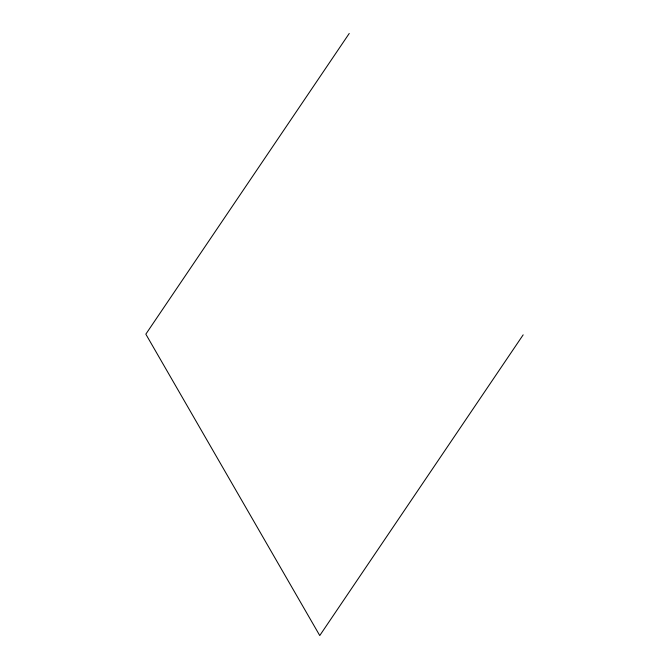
<?xml version="1.0" encoding="UTF-8"?>
<svg xmlns="http://www.w3.org/2000/svg" width="669" height="669" viewBox="0 0 669 669"><rect width="100%" height="100%" fill="white"/><g stroke="black" fill="none" stroke-linecap="round" stroke-linejoin="round"><path stroke-width="1" d="M349.243 33.45L145.834 334.157L319.757 635.55L523.166 334.843"/></g></svg>
